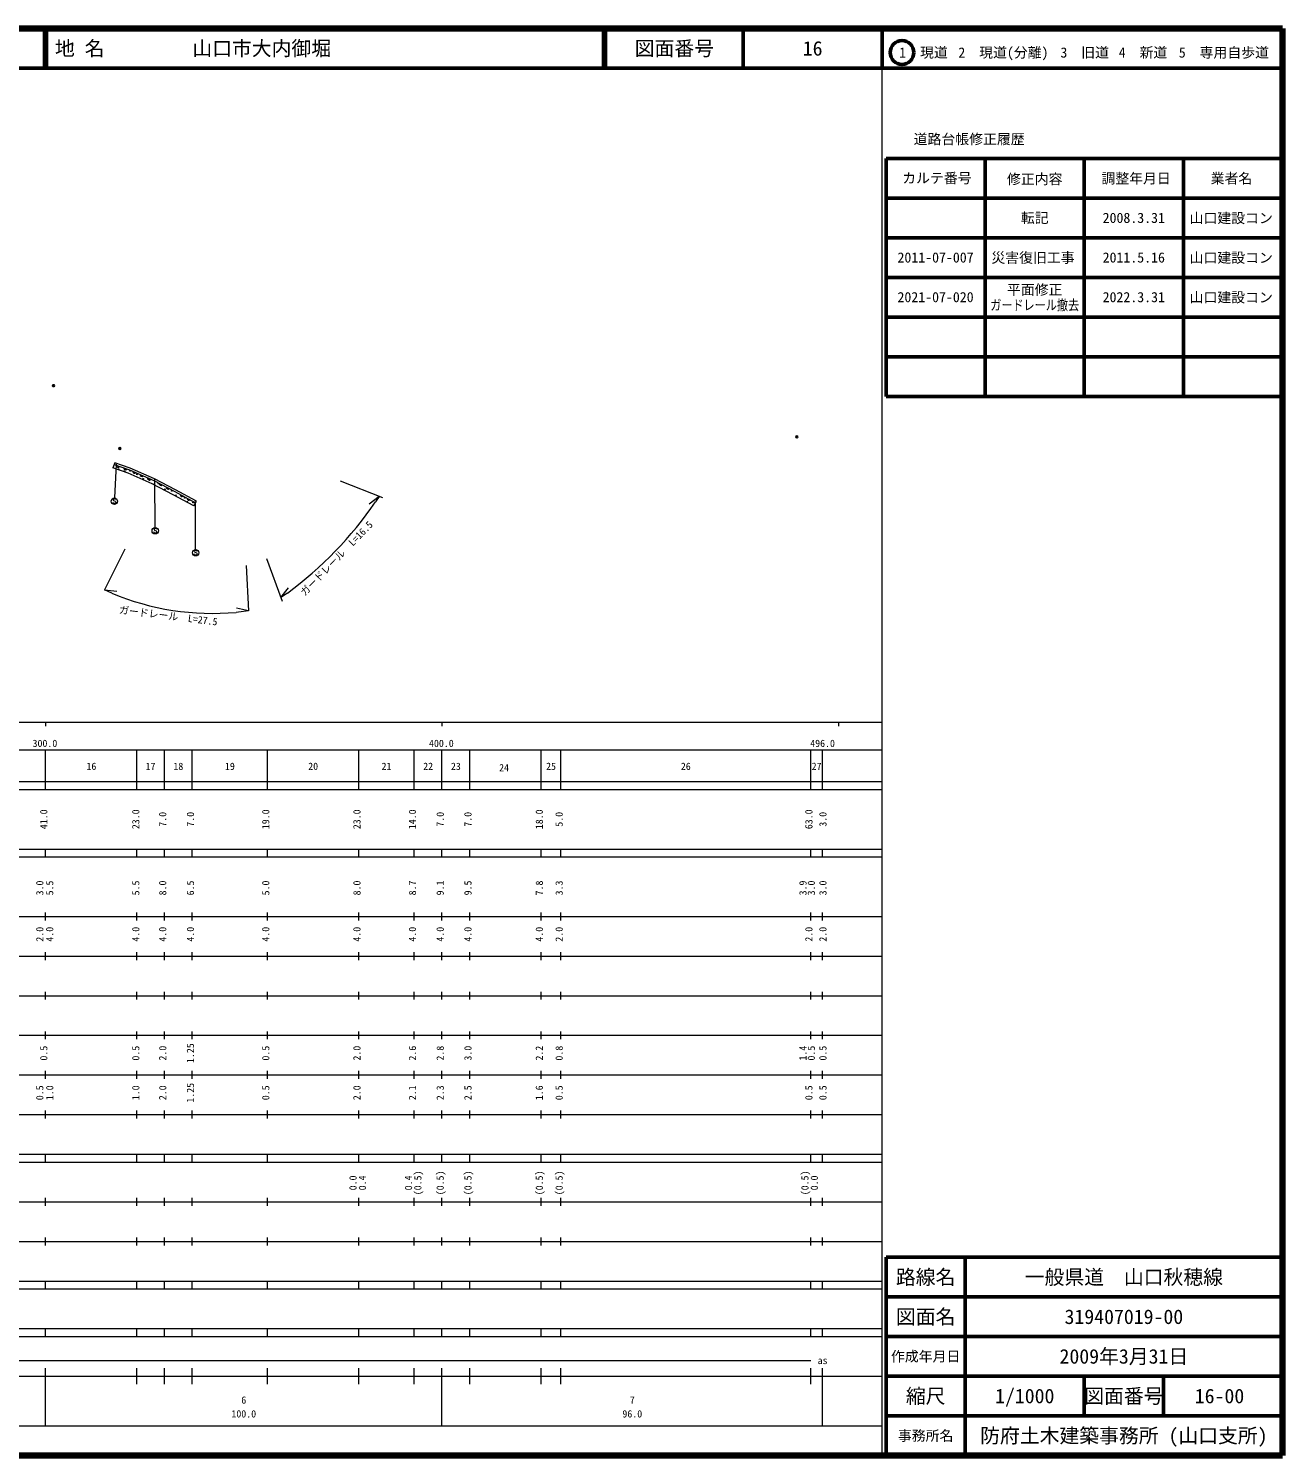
# Model space of a CAD drawing. Units: millimetres on the paper, with parts at other scales. Extents: x 40 to 680, y 20 to 380.
# Drawn here: x 363.7 to 680, y 20 to 380 of the extents above; entities that cross this region are included whole.
import ezdxf
from ezdxf.enums import TextEntityAlignment as Align

# ---------------------------------------------------------------- set-up
doc = ezdxf.new("R2010")
doc.units = ezdxf.units.MM
doc.header["$PDMODE"] = 32
doc.header["$PDSIZE"] = 0.5
for name, color, linetype, lineweight in [('M-BGD', 7, 'Continuous', 13), ('M-STR-HTXT', 7, 'Continuous', 13), ('M-STR-STRC', 7, 'Continuous', 13), ('M-TTL', 2, 'Continuous', 140), ('M-TTL-BAND', 7, 'Continuous', 13), ('M-TTL-FRAM', 2, 'Continuous', 50), ('M-TTL-LINE', 7, 'Continuous', 50)]:
    doc.layers.add(name, color=color, linetype=linetype, lineweight=lineweight)
doc.layers.add('M-OTRS', color=6, linetype='Continuous')
doc.layers.add('M-TTL-TXT', color=7, linetype='Continuous')
doc.styles.add('ＭＳ ゴシック', font='')
doc.styles.get('ＭＳ ゴシック').set_extended_font_data('MS Gothic')

msp = doc.modelspace()

# ---------------------------------------------------------------- linework, layer by layer
at = {"layer": 'M-BGD'}
for p, q in [((385.079, 260.307), (385.006, 260.452)), ((385.152, 261.252), (385.079, 261.107)), ((385.079, 261.107), (385.079, 261.034)), ((385.079, 261.034), (385.152, 260.888)), ((385.152, 260.234), (385.079, 260.307)), ((385.297, 261.325), (385.152, 261.252)), ((385.152, 260.888), (385.588, 260.743)), ((385.297, 260.161), (385.152, 260.234)), ((385.443, 261.325), (385.297, 261.325)), ((385.443, 260.161), (385.297, 260.161)), ((385.588, 261.252), (385.443, 261.325)), ((385.588, 260.234), (385.443, 260.161)), ((385.661, 261.107), (385.588, 261.252)), ((385.588, 260.743), (385.661, 260.67)), ((385.661, 260.307), (385.588, 260.234)), ((385.661, 260.67), (385.734, 260.525)), ((385.734, 260.452), (385.661, 260.307)), ((385.734, 260.525), (385.734, 260.452)), ((395.37, 252.856), (395.297, 253.001)), ((395.442, 253.801), (395.37, 253.656)), ((395.37, 253.656), (395.37, 253.583)), ((395.37, 253.583), (395.442, 253.437)), ((395.442, 252.783), (395.37, 252.856)), ((395.588, 253.874), (395.442, 253.801)), ((395.442, 253.437), (395.879, 253.292)), ((395.588, 252.71), (395.442, 252.783)), ((395.733, 253.874), (395.588, 253.874)), ((395.733, 252.71), (395.588, 252.71)), ((395.879, 253.801), (395.733, 253.874)), ((395.879, 252.783), (395.733, 252.71)), ((395.951, 253.656), (395.879, 253.801)), ((395.879, 253.292), (395.951, 253.219)), ((395.951, 252.856), (395.879, 252.783)), ((395.951, 253.219), (396.024, 253.074)), ((396.024, 253.001), (395.951, 252.856)), ((396.024, 253.074), (396.024, 253.001)), ((405.595, 247.296), (405.522, 247.442)), ((405.668, 248.242), (405.595, 248.096)), ((405.595, 248.096), (405.595, 248.023)), ((405.595, 248.023), (405.668, 247.878)), ((405.668, 247.223), (405.595, 247.296)), ((405.813, 248.314), (405.668, 248.242)), ((405.668, 247.878), (406.104, 247.732)), ((405.813, 247.151), (405.668, 247.223)), ((405.959, 248.314), (405.813, 248.314)), ((405.959, 247.151), (405.813, 247.151)), ((406.104, 248.242), (405.959, 248.314)), ((406.104, 247.223), (405.959, 247.151)), ((406.177, 248.096), (406.104, 248.242)), ((406.104, 247.732), (406.177, 247.66)), ((406.177, 247.296), (406.104, 247.223)), ((406.177, 247.66), (406.25, 247.514)), ((406.25, 247.442), (406.177, 247.296)), ((406.25, 247.514), (406.25, 247.442))]:
    msp.add_line(p, q, dxfattribs=at)
for points in [[(385.467, 270.458), (385.296, 269.988), (384.989, 269.142)], [(406.082, 260.771), (400.821, 263.622), (395.514, 266.434), (389.321, 269.121), (385.467, 270.458)], [(406.082, 260.771), (400.821, 263.622), (395.514, 266.434), (389.321, 269.121), (385.467, 270.458)], [(405.415, 259.541), (400.16, 262.388), (394.906, 265.171), (388.812, 267.816), (384.989, 269.142)], [(385.296, 269.988), (389.139, 268.655), (395.297, 265.983), (400.585, 263.182), (405.844, 260.332)], [(405.415, 259.541), (405.844, 260.332), (406.082, 260.771)]]:
    msp.add_lwpolyline(points, dxfattribs=at)
for centre, radius in [((386.376, 268.858), 0.1), ((387.888, 268.318), 0.1), ((389.33, 268.417), 0.1), ((391.061, 267.533), 0.1), ((392.613, 266.417), 0.1), ((394.266, 266.084), 0.1), ((395.445, 265.095), 0.1), ((396.461, 265.208), 0.1), ((398.074, 263.747), 0.1), ((399.87, 263.39), 0.1), ((385.37, 260.743), 0.8), ((400.893, 262.235), 0.1), ((403.137, 261.61), 0.1), ((403.765, 260.58), 0.1), ((405.241, 260.45), 0.1), ((395.66, 253.292), 0.8), ((405.886, 247.732), 0.8)]:
    msp.add_circle(centre, radius, dxfattribs=at)
for centre, start, end in [((386.311, 269.759), 177.13991, 324.6195), ((388.201, 269.104), 177.13991, 324.6195), ((390.43, 268.222), 172.79923, 320.27882), ((392.265, 267.426), 172.79923, 320.27882), ((394.099, 266.63), 172.79923, 320.27882), ((397.112, 265.153), 168.3495, 315.82909), ((398.879, 264.217), 168.3495, 315.82909), ((402.391, 262.336), 167.80687, 315.28646), ((404.149, 261.383), 167.80687, 315.28646)]:
    msp.add_arc(centre, 0.417, start, end, dxfattribs=at)
at = {"layer": 'M-OTRS'}
for p in [(370.015, 289.9), (557.476, 277.024), (386.745, 274.046)]:
    msp.add_point(p, dxfattribs=at)
at = {"layer": 'M-STR-HTXT'}
for p, q in [((453.073, 261.586), (442.365, 265.779)), ((452.142, 261.95), (449.646, 260.009)), ((452.142, 261.95), (451.223, 260.571)), ((387.978, 248.634), (382.833, 238.349)), ((423.723, 246.315), (427.66, 235.51)), ((418.623, 244.55), (419.221, 233.066)), ((384.68, 237.524), (382.833, 238.349)), ((382.833, 238.349), (385.98, 238.038)), ((427.315, 236.456), (429.29, 238.927)), ((429.043, 237.575), (427.315, 236.456)), ((419.221, 233.066), (416.052, 232.71)), ((419.221, 233.066), (416.128, 233.724))]:
    msp.add_line(p, q, dxfattribs=at)
for centre, radius, start, end in [((370.813, 315.933), 97.625, 306.61728, 325.45281), ((410.148, 298.857), 66.41, 247.44957, 275.10071)]:
    msp.add_arc(centre, radius, start, end, dxfattribs=at)
at = {"layer": 'M-STR-STRC'}
for p, q in [((385.824, 270.054), (385.358, 261.617)), ((395.484, 266.252), (395.547, 254.23)), ((405.709, 260.693), (405.773, 248.671))]:
    msp.add_line(p, q, dxfattribs=at)
at = {"layer": 'M-TTL'}
for p, q in [((680, 380), (40, 380)), ((680, 20), (680, 380)), ((40, 20), (680, 20))]:
    msp.add_line(p, q, dxfattribs=at)
at = {"layer": 'M-TTL-BAND'}
for p, q in [((579, 20), (579, 370)), ((40, 205), (579, 205)), ((368, 205), (368, 204)), ((468, 205), (468, 204)), ((568, 205), (568, 204)), ((68, 198), (579, 198)), ((368, 188), (368, 198)), ((391, 188), (391, 198)), ((398, 188), (398, 198)), ((405, 188), (405, 198)), ((424, 188), (424, 198)), ((447, 188), (447, 198)), ((461, 188), (461, 198)), ((468, 188), (468, 198)), ((475, 188), (475, 198)), ((493, 188), (493, 198)), ((498, 188), (498, 198)), ((561, 188), (561, 198)), ((564, 188), (564, 198)), ((40, 190), (579, 190)), ((40, 188), (579, 188)), ((40, 173), (579, 173)), ((368, 171), (368, 173)), ((391, 171), (391, 173)), ((398, 171), (398, 173)), ((405, 171), (405, 173)), ((424, 171), (424, 173)), ((447, 171), (447, 173)), ((461, 171), (461, 173)), ((468, 171), (468, 173)), ((475, 171), (475, 173)), ((493, 171), (493, 173)), ((498, 171), (498, 173)), ((561, 171), (561, 173)), ((564, 171), (564, 173)), ((40, 171), (579, 171)), ((40, 156), (579, 156)), ((368, 155), (368, 157)), ((391, 155), (391, 157)), ((398, 155), (398, 157)), ((405, 155), (405, 157)), ((424, 155), (424, 157)), ((447, 155), (447, 157)), ((461, 155), (461, 157)), ((468, 155), (468, 157)), ((475, 155), (475, 157)), ((493, 155), (493, 157)), ((498, 155), (498, 157)), ((561, 155), (561, 157)), ((564, 155), (564, 157)), ((46, 146), (579, 146)), ((368, 145), (368, 147)), ((391, 145), (391, 147)), ((398, 145), (398, 147)), ((405, 145), (405, 147)), ((424, 145), (424, 147)), ((447, 145), (447, 147)), ((461, 145), (461, 147)), ((468, 145), (468, 147)), ((475, 145), (475, 147)), ((493, 145), (493, 147)), ((498, 145), (498, 147)), ((561, 145), (561, 147)), ((564, 145), (564, 147)), ((368, 135), (368, 137)), ((391, 135), (391, 137)), ((398, 135), (398, 137)), ((405, 135), (405, 137)), ((424, 135), (424, 137)), ((447, 135), (447, 137)), ((461, 135), (461, 137)), ((468, 135), (468, 137)), ((475, 135), (475, 137)), ((493, 135), (493, 137)), ((498, 135), (498, 137)), ((561, 135), (561, 137)), ((564, 135), (564, 137)), ((52, 136), (579, 136)), ((46, 126), (579, 126)), ((368, 125), (368, 127)), ((391, 125), (391, 127)), ((398, 125), (398, 127)), ((405, 125), (405, 127)), ((424, 125), (424, 127)), ((447, 125), (447, 127)), ((461, 125), (461, 127)), ((468, 125), (468, 127)), ((475, 125), (475, 127)), ((493, 125), (493, 127)), ((498, 125), (498, 127)), ((561, 125), (561, 127)), ((564, 125), (564, 127)), ((52, 116), (579, 116)), ((368, 115), (368, 117)), ((391, 115), (391, 117)), ((398, 115), (398, 117)), ((405, 115), (405, 117)), ((424, 115), (424, 117)), ((447, 115), (447, 117)), ((461, 115), (461, 117)), ((468, 115), (468, 117)), ((475, 115), (475, 117)), ((493, 115), (493, 117)), ((498, 115), (498, 117)), ((561, 115), (561, 117)), ((564, 115), (564, 117)), ((46, 106), (579, 106)), ((368, 105), (368, 107)), ((391, 105), (391, 107)), ((398, 105), (398, 107)), ((405, 105), (405, 107)), ((424, 105), (424, 107)), ((447, 105), (447, 107)), ((461, 105), (461, 107)), ((468, 105), (468, 107)), ((475, 105), (475, 107)), ((493, 105), (493, 107)), ((498, 105), (498, 107)), ((561, 105), (561, 107)), ((564, 105), (564, 107)), ((40, 96), (579, 96)), ((40, 94), (579, 94)), ((368, 94), (368, 96)), ((391, 94), (391, 96)), ((398, 94), (398, 96)), ((405, 94), (405, 96)), ((424, 94), (424, 96)), ((447, 94), (447, 96)), ((461, 94), (461, 96)), ((468, 94), (468, 96)), ((475, 94), (475, 96)), ((493, 94), (493, 96)), ((498, 94), (498, 96)), ((561, 94), (561, 96)), ((564, 94), (564, 96)), ((49, 84), (579, 84)), ((368, 83), (368, 85)), ((391, 83), (391, 85)), ((398, 83), (398, 85)), ((405, 83), (405, 85)), ((424, 83), (424, 85)), ((447, 83), (447, 85)), ((461, 83), (461, 85)), ((468, 83), (468, 85)), ((475, 83), (475, 85)), ((493, 83), (493, 85)), ((498, 83), (498, 85)), ((561, 83), (561, 85)), ((564, 83), (564, 85)), ((40, 74), (579, 74)), ((368, 73), (368, 75)), ((391, 73), (391, 75)), ((398, 73), (398, 75)), ((405, 73), (405, 75)), ((424, 73), (424, 75)), ((447, 73), (447, 75)), ((461, 73), (461, 75)), ((468, 73), (468, 75)), ((475, 73), (475, 75)), ((493, 73), (493, 75)), ((498, 73), (498, 75)), ((561, 73), (561, 75)), ((564, 73), (564, 75)), ((40, 64), (579, 64)), ((40, 62), (579, 62)), ((368, 62), (368, 64)), ((391, 62), (391, 64)), ((398, 62), (398, 64)), ((405, 62), (405, 64)), ((424, 62), (424, 64)), ((447, 62), (447, 64)), ((461, 62), (461, 64)), ((468, 62), (468, 64)), ((475, 62), (475, 64)), ((493, 62), (493, 64)), ((498, 62), (498, 64)), ((561, 62), (561, 64)), ((564, 62), (564, 64)), ((40, 52), (579, 52)), ((368, 50), (368, 52)), ((391, 50), (391, 52)), ((398, 50), (398, 52)), ((405, 50), (405, 52)), ((424, 50), (424, 52)), ((447, 50), (447, 52)), ((461, 50), (461, 52)), ((468, 50), (468, 52)), ((475, 50), (475, 52)), ((493, 50), (493, 52)), ((498, 50), (498, 52)), ((561, 50), (561, 52)), ((564, 50), (564, 52)), ((40, 50), (579, 50)), ((287.5, 44), (561, 44)), ((40, 40), (579, 40)), ((368, 27.5), (368, 42)), ((391, 38), (391, 42)), ((398, 38), (398, 42)), ((405, 38), (405, 42)), ((424, 38), (424, 42)), ((447, 38), (447, 42)), ((461, 38), (461, 42)), ((468, 27.5), (468, 42)), ((475, 38), (475, 42)), ((493, 38), (493, 42)), ((498, 38), (498, 42)), ((561, 38), (561, 42)), ((564, 27.5), (564, 42)), ((68, 27.5), (579, 27.5))]:
    msp.add_line(p, q, dxfattribs=at)
at = {"layer": 'M-TTL-FRAM'}
for p, q in [((580, 347.197), (580, 287.197)), ((580, 347.197), (680, 347.197)), ((580, 287.197), (680, 287.197)), ((680, 70), (580, 70)), ((580, 70), (580, 20))]:
    msp.add_line(p, q, dxfattribs=at)
at = {"layer": 'M-TTL-LINE'}
for p, q in [((367.75, 380), (367.75, 370)), ((368.25, 380), (368.25, 370)), ((508.747, 380), (508.747, 370)), ((509.247, 380), (509.247, 370)), ((543.997, 380), (543.997, 370)), ((579, 380), (579, 370)), ((40, 370), (680, 370)), ((605, 347.197), (605, 287.197)), ((630, 347.197), (630, 287.197)), ((655, 347.197), (655, 287.197)), ((580, 337.197), (680, 337.197)), ((580, 327.197), (680, 327.197)), ((580, 317.197), (680, 317.197)), ((580, 307.197), (680, 307.197)), ((580, 297.197), (680, 297.197)), ((600, 70), (600, 20)), ((680, 60), (580, 60)), ((680, 50), (580, 50)), ((680, 40), (580, 40)), ((630, 40), (630, 30)), ((650, 40), (650, 30)), ((680, 30), (580, 30))]:
    msp.add_line(p, q, dxfattribs=at)
msp.add_circle((584.031, 373.958), 3, dxfattribs=at)

# ---------------------------------------------------------------- texts
at = {"layer": 'M-STR-HTXT', "style": 'ＭＳ ゴシック'}
for s, rotation, p in [('ガードレール\u3000L=16.5', 46.035, (442.449, 245.281)), ('ガードレール\u3000L=27.5', 352.862, (398.787, 230.39))]:
    msp.add_text(s, height=1.833, rotation=rotation, dxfattribs=at).set_placement(p, align=Align.BOTTOM_CENTER)
at = {"layer": 'M-TTL-BAND', "style": 'ＭＳ ゴシック'}
for s, p in [('300.0', (367.844, 198.195)), ('400.0', (467.844, 198.195)), ('496.0', (564, 198.195)), ('16', (379.572, 192.405)), ('17', (394.479, 192.405)), ('18', (401.5, 192.405)), ('19', (414.5, 192.405)), ('20', (435.5, 192.405)), ('21', (454, 192.405)), ('22', (464.5, 192.405)), ('23', (471.5, 192.405)), ('24', (483.654, 192.059)), ('25', (495.5, 192.405)), ('26', (529.5, 192.405)), ('27', (562.5, 192.405)), ('as', (564, 42.5)), ('6', (418, 32.523)), ('7', (516, 32.523)), ('100.0', (418, 29.033)), ('96.0', (516, 29.033))]:
    msp.add_text(s, height=1.833, dxfattribs=at).set_placement(p, align=Align.BOTTOM_CENTER)
for s, p in [('41.0', (369, 180.5)), ('23.0', (392.22, 180.5)), ('7.0', (399, 180.5)), ('7.0', (406, 180.5)), ('19.0', (425, 180.5)), ('23.0', (448, 180.5)), ('14.0', (462, 180.5)), ('7.0', (469, 180.5)), ('7.0', (476, 180.5)), ('18.0', (494, 180.5)), ('5.0', (499, 180.5)), ('63.0', (562, 180.5)), ('3.0', (565.541, 180.5)), ('3.0', (368, 163.174)), ('5.5', (370.5, 163.174)), ('5.5', (392.22, 163.174)), ('8.0', (399, 163.174)), ('6.5', (406, 163.174)), ('5.0', (425, 163.174)), ('8.0', (448, 163.174)), ('8.7', (462, 163.174)), ('9.1', (469, 163.174)), ('9.5', (476, 163.174)), ('7.8', (494, 163.174)), ('3.3', (499, 163.174)), ('3.9', (560.507, 163.174)), ('3.0', (562.611, 163.174)), ('3.0', (565.541, 163.174)), ('2.0', (368, 151.5)), ('4.0', (370.5, 151.5)), ('4.0', (392.22, 151.5)), ('4.0', (399, 151.5)), ('4.0', (406, 151.5)), ('4.0', (425, 151.5)), ('4.0', (448, 151.5)), ('4.0', (462, 151.5)), ('4.0', (469, 151.5)), ('4.0', (476, 151.5)), ('4.0', (494, 151.5)), ('2.0', (499, 151.5)), ('2.0', (562, 151.5)), ('2.0', (565.541, 151.5)), ('0.5', (369, 121.5)), ('0.5', (392.22, 121.5)), ('2.0', (399, 121.5)), ('1.25', (406, 121.5)), ('0.5', (425, 121.5)), ('2.0', (448, 121.5)), ('2.6', (462, 121.5)), ('2.8', (469, 121.5)), ('3.0', (476, 121.5)), ('2.2', (494, 121.5)), ('0.8', (499, 121.5)), ('1.4', (560.507, 121.5)), ('0.5', (562.611, 121.5)), ('0.5', (565.541, 121.5)), ('0.5', (368, 111.5)), ('1.0', (370.5, 111.5)), ('1.0', (392.22, 111.5)), ('2.0', (399, 111.5)), ('1.25', (406, 111.5)), ('0.5', (425, 111.5)), ('2.0', (448, 111.5)), ('2.1', (462, 111.5)), ('2.3', (469, 111.5)), ('2.5', (476, 111.5)), ('1.6', (494, 111.5)), ('0.5', (499, 111.5)), ('0.5', (562, 111.5)), ('0.5', (565.541, 111.5)), ('0.0', (447, 88.764)), ('0.4', (449.37, 88.764)), ('0.4', (461, 88.764)), ('(0.5)', (463.37, 88.764)), ('(0.5)', (469, 88.764)), ('(0.5)', (476, 88.764)), ('(0.5)', (494, 88.764)), ('(0.5)', (499, 88.764)), ('(0.5)', (561, 88.764)), ('0.0', (563.37, 88.764))]:
    msp.add_text(s, height=1.833, rotation=90, dxfattribs=at).set_placement(p, align=Align.BOTTOM_CENTER)
at = {"layer": 'M-TTL-TXT', "style": 'ＭＳ ゴシック'}
for s, p in [('地 名', (370.38, 375)), ('山口市大内御堀', (405.024, 375))]:
    msp.add_text(s, height=3.666, dxfattribs=at).set_placement(p, align=Align.MIDDLE_LEFT)
for s, height, p in [('図面番号', 3.666, (526.622, 375)), ('16', 3.666, (561.497, 375)), ('1\u3000現道', 2.566, (589.448, 373.958)), ('2\u3000現道(分離)', 2.566, (609.619, 373.958)), ('3\u3000旧道', 2.566, (630.121, 373.958)), ('4\u3000新道', 2.566, (644.824, 373.958)), ('5\u3000専用自歩道', 2.566, (665.228, 373.958)), ('道路台帳修正履歴', 2.566, (600.968, 352.113)), ('カルテ番号', 2.566, (592.839, 342.277)), ('修正内容', 2.566, (617.509, 342.023)), ('調整年月日', 2.566, (643.089, 342.197)), ('業者名', 2.566, (667.134, 342.197)), ('転記', 2.566, (617.5, 332.245)), ('2008.3.31', 2.566, (642.5, 332.245)), ('山口建設コン', 2.566, (667.077, 332.189)), ('2011-07-007', 2.566, (592.5, 322.245)), ('災害復旧工事', 2.566, (617.077, 322.189)), ('2011.5.16', 2.566, (642.5, 322.245)), ('山口建設コン', 2.566, (667.077, 322.189)), ('2021-07-020', 2.566, (592.5, 312.245)), ('平面修正', 2.566, (617.5, 314.114)), ('2022.3.31', 2.566, (642.5, 312.245)), ('山口建設コン', 2.566, (667.077, 312.189)), ('路線名', 3.666, (590, 65)), ('路線名', 3.666, (590, 65)), ('一般県道\u3000山口秋穂線', 3.666, (640, 65)), ('図面名', 3.666, (590, 55)), ('図面名', 3.666, (590, 55)), ('319407019-00', 3.666, (640, 55)), ('2009年3月31日', 3.666, (640, 45)), ('作成年月日', 2.566, (590, 45)), ('作成年月日', 2.566, (590, 45)), ('縮尺', 3.666, (590, 35)), ('縮尺', 3.666, (590, 35)), ('1/1000', 3.666, (615, 35)), ('図面番号', 3.666, (640, 35)), ('図面番号', 3.666, (640, 35)), ('16-00', 3.666, (664.125, 35)), ('事務所名', 2.566, (590, 25)), ('事務所名', 2.566, (590, 25)), ('防府土木建築事務所 (山口支所)', 3.666, (640, 25))]:
    msp.add_text(s, height=height, dxfattribs=at).set_placement(p, align=Align.MIDDLE_CENTER)
at = {"layer": 'M-TTL-TXT', "style": 'ＭＳ ゴシック', "width": 0.8}
msp.add_text('ガードレール撤去', height=2.566, dxfattribs=at).set_placement((617.5, 310.243), align=Align.MIDDLE_CENTER)

doc.saveas('drawing.dxf')
